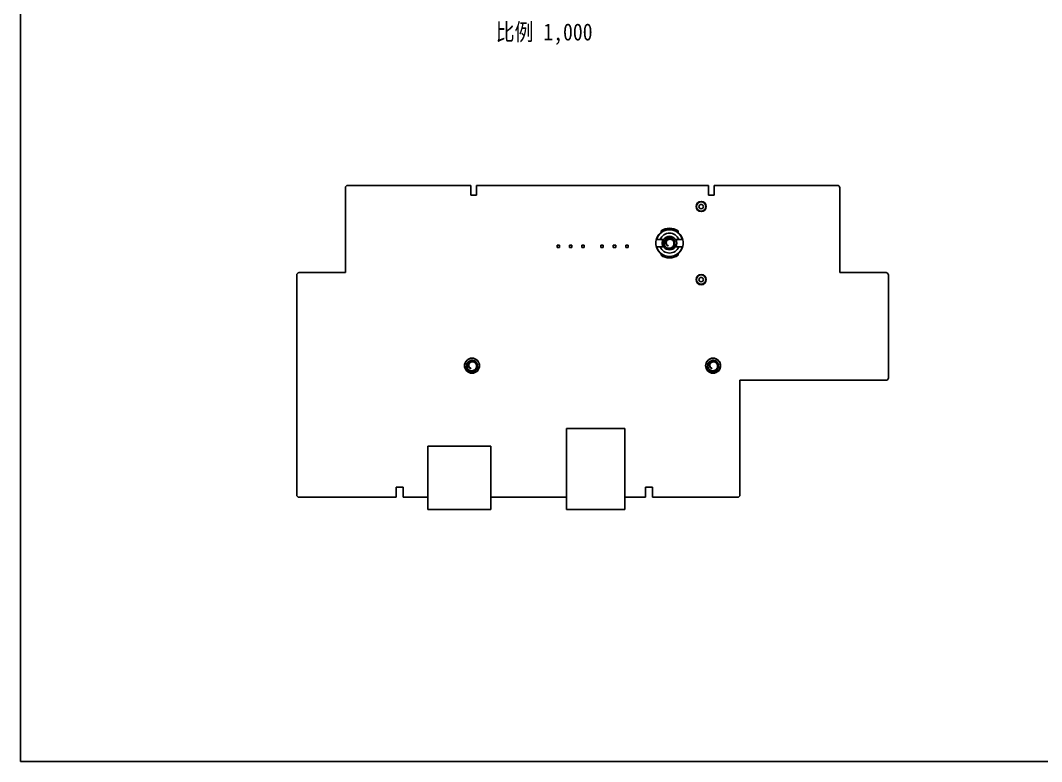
# Model space of a CAD drawing. Extents: x 0 to 420, y -115 to 297.
# Drawn here: x 0 to 209.7, y 0 to 152.1 of the extents above; entities that cross this region are included whole.
import ezdxf

# ---------------------------------------------------------------- set-up
doc = ezdxf.new("R2010")
doc.units = 0
doc.header["$LTSCALE"] = 23.1
doc.layers.get('0').update_dxf_attribs({"linetype": 'CONTINUOUS'})
doc.styles.get("Standard").update_dxf_attribs({"font": 'txt', "width": 0.85})

msp = doc.modelspace()

# ---------------------------------------------------------------- linework, layer by layer
at = {"color": 7, "linetype": 'CONTINUOUS'}
for p, q in [((0, 0), (0, 297)), ((66.73, 117.76), (66.73, 100.36)), ((92.48, 118.26), (67.23, 118.26)), ((92.48, 118.26), (92.48, 116.26)), ((93.68, 118.26), (93.68, 116.26)), ((141.28, 118.26), (93.68, 118.26)), ((141.28, 118.26), (141.28, 116.26)), ((142.48, 118.26), (142.48, 116.26)), ((167.73, 118.26), (142.48, 118.26)), ((168.23, 117.76), (168.23, 100.36)), ((93.68, 116.26), (92.48, 116.26)), ((142.48, 116.26), (141.28, 116.26)), ((130.68, 107.32), (130.63, 107.32)), ((131.37, 107.18), (130.64, 107.19)), ((131.37, 107.18), (132.11, 107.18)), ((131.53, 108.55), (131.53, 108.93)), ((134.45, 107.18), (135.19, 107.18)), ((135.03, 108.93), (135.03, 108.55)), ((135.92, 107.19), (135.19, 107.18)), ((135.93, 107.32), (135.88, 107.32)), ((110.18, 105.51), (110.18, 106.01)), ((110.18, 106.01), (110.68, 106.01)), ((110.68, 105.51), (110.18, 105.51)), ((110.68, 106.01), (110.68, 105.51)), ((112.73, 105.51), (112.73, 106.01)), ((112.73, 106.01), (113.23, 106.01)), ((113.23, 105.51), (112.73, 105.51)), ((113.23, 106.01), (113.23, 105.51)), ((115.28, 105.51), (115.28, 106.01)), ((115.28, 106.01), (115.78, 106.01)), ((115.78, 105.51), (115.28, 105.51)), ((115.78, 106.01), (115.78, 105.51)), ((119.18, 105.51), (119.18, 106.01)), ((119.18, 106.01), (119.68, 106.01)), ((119.68, 105.51), (119.18, 105.51)), ((119.68, 106.01), (119.68, 105.51)), ((121.73, 105.51), (121.73, 106.01)), ((121.73, 106.01), (122.23, 106.01)), ((122.23, 105.51), (121.73, 105.51)), ((122.23, 106.01), (122.23, 105.51)), ((124.28, 105.51), (124.28, 106.01)), ((124.28, 106.01), (124.78, 106.01)), ((124.78, 105.51), (124.28, 105.51)), ((124.78, 106.01), (124.78, 105.51)), ((130.63, 105.54), (130.68, 105.54)), ((130.64, 105.66), (131.37, 105.68)), ((132.11, 105.68), (131.37, 105.68)), ((132.23, 106.77), (131.85, 106.89)), ((133.03, 105.92), (133, 105.85)), ((135.19, 105.68), (134.45, 105.68)), ((135.19, 105.68), (135.92, 105.66)), ((135.88, 105.54), (135.93, 105.54)), ((131.53, 103.93), (131.53, 104.31)), ((135.03, 104.31), (135.03, 103.93)), ((56.73, 54.76), (56.73, 99.86)), ((57.23, 100.36), (66.73, 100.36)), ((177.73, 100.36), (168.23, 100.36)), ((178.23, 78.76), (178.23, 99.86)), ((91.68, 81.6), (91.3, 81.73)), ((92.48, 80.76), (92.45, 80.69)), ((141.18, 81.6), (140.8, 81.73)), ((141.98, 80.76), (141.95, 80.69)), ((147.73, 78.26), (147.73, 54.76)), ((147.73, 78.26), (177.73, 78.26)), ((112.13, 51.76), (112.13, 68.4)), ((112.13, 68.4), (124.13, 68.4)), ((124.13, 68.4), (124.13, 51.76)), ((83.68, 64.76), (83.68, 51.76)), ((96.58, 64.76), (83.68, 64.76)), ((96.58, 51.76), (96.58, 64.76)), ((77.18, 54.26), (77.18, 56.36)), ((77.18, 56.36), (78.58, 56.36)), ((78.58, 54.26), (78.58, 56.36)), ((128.38, 54.26), (128.38, 56.36)), ((128.38, 56.36), (129.78, 56.36)), ((129.78, 54.26), (129.78, 56.36)), ((77.18, 54.26), (57.23, 54.26)), ((83.68, 54.26), (78.58, 54.26)), ((112.13, 54.26), (96.58, 54.26)), ((128.38, 54.26), (124.13, 54.26)), ((147.23, 54.26), (129.78, 54.26)), ((96.58, 51.76), (83.68, 51.76)), ((124.13, 51.76), (112.13, 51.76)), ((0, 0), (420, 0))]:
    msp.add_line(p, q, dxfattribs=at)
for centre, radius in [((139.78, 113.93), 1.05), ((139.78, 113.93), 1), ((139.78, 113.93), 0.956), ((139.78, 113.93), 0.448), ((139.78, 98.93), 1.05), ((139.78, 98.93), 1), ((139.78, 98.93), 0.956), ((139.78, 98.93), 0.448), ((92.73, 81.26), 1.55), ((142.23, 81.26), 1.55)]:
    msp.add_circle(centre, radius, dxfattribs=at)
for centre, radius, start, end in [((67.23, 117.76), 0.5, 90, 180), ((167.73, 117.76), 0.5, 0, 90), ((133.28, 106.43), 2.75, 16.205, 163.795), ((133.28, 106.43), 3.05, 54.9864, 125.0137), ((133.28, 106.43), 2.8, 129.0003, 230.9997), ((133.28, 106.43), 2.05, 21.4601, 158.5399), ((133.28, 106.43), 1.5, 149.9464, 161.9944), ((133.28, 106.43), 1.39, 32.7025, 147.2975), ((133.28, 106.43), 1.1, 8.4147, 230.7713), ((133.28, 106.43), 1.5, 329.8845, 30.0871), ((133.28, 106.43), 2.8, 309.0003, 50.9997), ((133.28, 106.43), 2.75, 196.205, 343.795), ((133.28, 106.43), 2.05, 201.4601, 338.5399), ((133.28, 106.43), 1.5, 162.8381, 210.0972), ((133.28, 106.43), 1.39, 212.7025, 327.2975), ((133.28, 106.43), 3.05, 234.9864, 305.0137), ((57.23, 99.86), 0.5, 90, 180), ((177.73, 99.86), 0.5, 0, 90), ((92.73, 81.26), 1.5, 42.8499, 161.9997), ((92.73, 81.26), 1.5, 218.7079, 34.5572), ((92.73, 81.26), 1.1, 8.4147, 230.7713), ((92.73, 81.26), 1.5, 34.5635, 42.8419), ((142.23, 81.26), 1.5, 42.8499, 161.9997), ((142.23, 81.26), 1.5, 218.7079, 34.5572), ((142.23, 81.26), 1.1, 8.4147, 230.7713), ((142.23, 81.26), 1.5, 34.5635, 42.8419), ((92.73, 81.26), 1.5, 162.8381, 210.416), ((92.73, 81.27), 1.5, 210.4219, 218.7003), ((142.23, 81.26), 1.5, 162.8381, 210.416), ((142.23, 81.27), 1.5, 210.4219, 218.7003), ((177.73, 78.76), 0.5, 270, 360), ((57.23, 54.76), 0.5, 180, 270), ((147.23, 54.76), 0.5, 270, 360)]:
    msp.add_arc(centre, radius, start, end, dxfattribs=at)
for points, knots in [([(134.37, 106.59), (134.34, 106.7), (134.25, 106.9), (134.07, 107.12), (133.88, 107.24), (133.73, 107.31), (133.57, 107.36), (133.41, 107.38), (133.24, 107.37), (133.08, 107.33), (132.93, 107.26), (132.79, 107.16), (132.68, 107.04), (132.59, 106.9), (132.53, 106.74), (132.51, 106.63), (132.51, 106.58)], [0, 0, 0, 0, 0.125185, 0.25025, 0.312942, 0.375605, 0.438237, 0.500835, 0.563397, 0.625919, 0.688399, 0.750832, 0.813214, 0.87554, 0.937804, 1, 1, 1, 1]), ([(133.03, 105.92), (133, 105.93), (132.93, 105.96), (132.83, 106.02), (132.75, 106.11), (132.67, 106.23), (132.61, 106.42), (132.62, 106.61), (132.66, 106.76), (132.71, 106.86), (132.78, 106.96), (132.89, 107.06), (133.05, 107.17), (133.2, 107.21), (133.28, 107.21)], [0, 0, 0, 0, 0.062094, 0.124305, 0.186587, 0.248957, 0.373396, 0.498125, 0.560803, 0.623526, 0.686293, 0.749106, 0.874467, 1, 1, 1, 1]), ([(133.28, 107.21), (133.34, 107.22), (133.46, 107.22), (133.64, 107.18), (133.8, 107.1), (133.94, 106.98), (134.05, 106.84), (134.14, 106.68), (134.19, 106.51), (134.2, 106.33), (134.18, 106.15), (134.13, 105.98), (134.04, 105.82), (133.93, 105.68), (133.79, 105.56), (133.63, 105.47), (133.46, 105.41), (133.34, 105.39), (133.28, 105.38)], [0, 0, 0, 0, 0.062247, 0.124543, 0.186881, 0.249253, 0.311667, 0.374117, 0.436596, 0.499099, 0.561633, 0.624195, 0.686779, 0.749381, 0.812006, 0.874649, 0.937324, 1, 1, 1, 1]), ([(131.85, 106.89), (131.83, 106.79), (131.8, 106.57), (131.83, 106.25), (131.92, 105.94), (132.03, 105.76), (132.1, 105.67)], [0, 0, 0, 0, 0.250108, 0.500131, 0.750104, 1, 1, 1, 1]), ([(132.24, 105.51), (132.33, 105.43), (132.51, 105.29), (132.78, 105.18), (133, 105.14), (133.17, 105.13), (133.35, 105.14), (133.57, 105.19), (133.83, 105.3), (134.06, 105.49), (134.2, 105.66), (134.29, 105.81), (134.35, 105.97), (134.38, 106.08), (134.39, 106.14)], [0, 0, 0, 0, 0.125053, 0.250057, 0.312673, 0.375278, 0.437871, 0.500452, 0.625284, 0.750046, 0.812559, 0.875057, 0.937537, 1, 1, 1, 1]), ([(132.51, 106.58), (132.5, 106.5), (132.52, 106.34), (132.62, 106.12), (132.78, 105.94), (132.93, 105.87), (133, 105.85)], [0, 0, 0, 0, 0.250992, 0.501404, 0.751123, 1, 1, 1, 1]), ([(133.28, 105.38), (133.16, 105.37), (132.91, 105.4), (132.68, 105.51), (132.58, 105.58)], [0, 0, 0, 0, 0.499819, 1, 1, 1, 1]), ([(134.39, 106.14), (134.4, 106.21), (134.41, 106.37), (134.38, 106.52), (134.37, 106.59)], [0, 0, 0, 0, 0.500114, 1, 1, 1, 1]), ([(93.82, 81.43), (93.79, 81.53), (93.7, 81.74), (93.52, 81.95), (93.33, 82.08), (93.18, 82.15), (93.02, 82.2), (92.86, 82.22), (92.69, 82.2), (92.53, 82.16), (92.38, 82.09), (92.24, 82), (92.13, 81.88), (92.04, 81.74), (91.98, 81.58), (91.96, 81.47), (91.96, 81.42)], [0, 0, 0, 0, 0.125185, 0.25025, 0.312942, 0.375605, 0.438237, 0.500835, 0.563397, 0.625919, 0.688399, 0.750832, 0.813214, 0.87554, 0.937804, 1, 1, 1, 1]), ([(92.48, 80.76), (92.45, 80.77), (92.38, 80.8), (92.28, 80.86), (92.2, 80.94), (92.12, 81.07), (92.06, 81.26), (92.07, 81.45), (92.11, 81.6), (92.16, 81.7), (92.23, 81.79), (92.34, 81.9), (92.5, 82), (92.65, 82.04), (92.73, 82.05)], [0, 0, 0, 0, 0.062094, 0.124305, 0.186587, 0.248957, 0.373396, 0.498125, 0.560803, 0.623526, 0.686293, 0.749106, 0.874467, 1, 1, 1, 1]), ([(92.73, 82.05), (92.79, 82.06), (92.91, 82.06), (93.09, 82.01), (93.25, 81.93), (93.39, 81.82), (93.5, 81.68), (93.59, 81.52), (93.64, 81.35), (93.65, 81.17), (93.63, 80.99), (93.58, 80.81), (93.49, 80.65), (93.38, 80.51), (93.24, 80.4), (93.08, 80.31), (92.91, 80.25), (92.79, 80.23), (92.73, 80.22)], [0, 0, 0, 0, 0.062247, 0.124543, 0.186881, 0.249253, 0.311667, 0.374117, 0.436596, 0.499099, 0.561633, 0.624195, 0.686779, 0.749381, 0.812006, 0.874649, 0.937324, 1, 1, 1, 1]), ([(143.32, 81.43), (143.29, 81.53), (143.2, 81.74), (143.02, 81.95), (142.83, 82.08), (142.68, 82.15), (142.52, 82.2), (142.36, 82.22), (142.19, 82.2), (142.03, 82.16), (141.88, 82.09), (141.74, 82), (141.63, 81.88), (141.54, 81.74), (141.48, 81.58), (141.46, 81.47), (141.46, 81.42)], [0, 0, 0, 0, 0.125185, 0.25025, 0.312942, 0.375605, 0.438237, 0.500835, 0.563397, 0.625919, 0.688399, 0.750832, 0.813214, 0.87554, 0.937804, 1, 1, 1, 1]), ([(141.98, 80.76), (141.95, 80.77), (141.88, 80.8), (141.78, 80.86), (141.7, 80.94), (141.62, 81.07), (141.56, 81.26), (141.57, 81.45), (141.61, 81.6), (141.66, 81.7), (141.73, 81.79), (141.84, 81.9), (142, 82), (142.15, 82.04), (142.23, 82.05)], [0, 0, 0, 0, 0.062094, 0.124305, 0.186587, 0.248957, 0.373396, 0.498125, 0.560803, 0.623526, 0.686293, 0.749106, 0.874467, 1, 1, 1, 1]), ([(142.23, 82.05), (142.29, 82.06), (142.41, 82.06), (142.59, 82.01), (142.75, 81.93), (142.89, 81.82), (143, 81.68), (143.09, 81.52), (143.14, 81.35), (143.15, 81.17), (143.13, 80.99), (143.08, 80.81), (142.99, 80.65), (142.88, 80.51), (142.74, 80.4), (142.58, 80.31), (142.41, 80.25), (142.29, 80.23), (142.23, 80.22)], [0, 0, 0, 0, 0.062247, 0.124543, 0.186881, 0.249253, 0.311667, 0.374117, 0.436596, 0.499099, 0.561633, 0.624195, 0.686779, 0.749381, 0.812006, 0.874649, 0.937324, 1, 1, 1, 1]), ([(91.3, 81.73), (91.28, 81.64), (91.25, 81.47), (91.26, 81.2), (91.32, 80.94), (91.42, 80.69), (91.57, 80.47), (91.75, 80.28), (91.97, 80.13), (92.22, 80.02), (92.48, 79.97), (92.75, 79.97), (93.01, 80.02), (93.25, 80.13), (93.47, 80.29), (93.65, 80.48), (93.77, 80.72), (93.82, 80.89), (93.84, 80.98)], [0, 0, 0, 0, 0.062619, 0.125229, 0.187824, 0.250407, 0.312976, 0.37553, 0.438068, 0.500589, 0.563093, 0.625578, 0.688042, 0.750485, 0.812904, 0.875297, 0.937664, 1, 1, 1, 1]), ([(91.96, 81.42), (91.95, 81.34), (91.97, 81.18), (92.07, 80.96), (92.23, 80.78), (92.38, 80.71), (92.45, 80.69)], [0, 0, 0, 0, 0.250992, 0.501404, 0.751123, 1, 1, 1, 1]), ([(92.73, 80.22), (92.61, 80.21), (92.36, 80.24), (92.13, 80.34), (92.03, 80.41)], [0, 0, 0, 0, 0.499819, 1, 1, 1, 1]), ([(93.84, 80.98), (93.85, 81.05), (93.86, 81.2), (93.83, 81.35), (93.82, 81.43)], [0, 0, 0, 0, 0.500114, 1, 1, 1, 1]), ([(140.8, 81.73), (140.78, 81.64), (140.75, 81.47), (140.76, 81.2), (140.82, 80.94), (140.92, 80.69), (141.07, 80.47), (141.25, 80.28), (141.47, 80.13), (141.72, 80.02), (141.98, 79.97), (142.25, 79.97), (142.51, 80.02), (142.75, 80.13), (142.97, 80.29), (143.15, 80.48), (143.27, 80.72), (143.32, 80.89), (143.34, 80.98)], [0, 0, 0, 0, 0.062619, 0.125229, 0.187824, 0.250407, 0.312976, 0.37553, 0.438068, 0.500589, 0.563093, 0.625578, 0.688042, 0.750485, 0.812904, 0.875297, 0.937664, 1, 1, 1, 1]), ([(141.46, 81.42), (141.45, 81.34), (141.47, 81.18), (141.57, 80.96), (141.73, 80.78), (141.88, 80.71), (141.95, 80.69)], [0, 0, 0, 0, 0.250992, 0.501404, 0.751123, 1, 1, 1, 1]), ([(142.23, 80.22), (142.11, 80.21), (141.86, 80.24), (141.63, 80.34), (141.53, 80.41)], [0, 0, 0, 0, 0.499819, 1, 1, 1, 1]), ([(143.34, 80.98), (143.35, 81.05), (143.36, 81.2), (143.33, 81.35), (143.32, 81.43)], [0, 0, 0, 0, 0.500114, 1, 1, 1, 1])]:
    msp.add_open_spline(points, degree=3, knots=knots, dxfattribs=at)

# ---------------------------------------------------------------- texts
at = {"color": 2, "linetype": 'CONTINUOUS', "insert": (117.48, 151.52), "char_height": 3.5, "width": 23.8, "attachment_point": 3}
msp.add_mtext('比例 1,000', dxfattribs=at)

doc.saveas('drawing.dxf')
